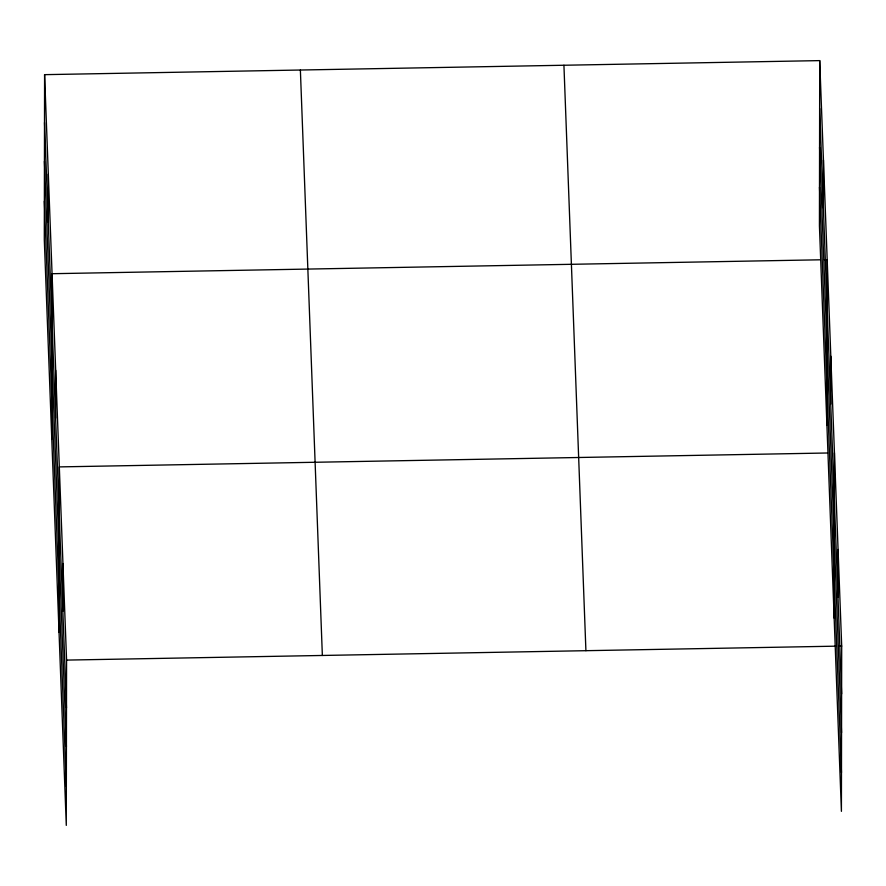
<?xml version="1.0" encoding="UTF-8"?>
<svg xmlns="http://www.w3.org/2000/svg" width="886" height="886" viewBox="0 0 886 886"><rect width="100%" height="100%" fill="white"/><g stroke="black" fill="none" stroke-linecap="round" stroke-linejoin="round"><path stroke-width="1.33" d="M44.588 74.657L44.3 239.94L66.284 825.387L66.572 660.092L44.588 74.657L819.716 60.613L841.7 646.06L841.412 811.343L819.428 225.908L819.716 60.613M48.243 222.065L48.32 174.177M51.776 438.991L52.064 273.708L820.314 259.797M55.608 418.192L55.685 370.304M59.03 632.183L59.318 466.9L827.568 452.99M62.862 611.384L62.939 563.496M823.371 208.033L823.459 160.144M826.904 424.959L827.192 259.664L824.445 259.72M830.736 404.16L830.813 356.261M834.158 618.151L834.446 452.868M837.99 597.352L838.067 549.464M66.572 660.092L836.196 646.16M838.953 646.104L841.7 646.06M819.639 108.502L841.611 693.948M819.561 147.253L841.545 732.689M819.495 187.167L841.478 772.603M563.928 65.254L585.912 650.689M300.376 70.016L322.36 655.463M44.51 122.545L66.483 707.992M44.433 161.285L66.417 746.732M44.366 201.2L66.35 786.646"/></g></svg>
